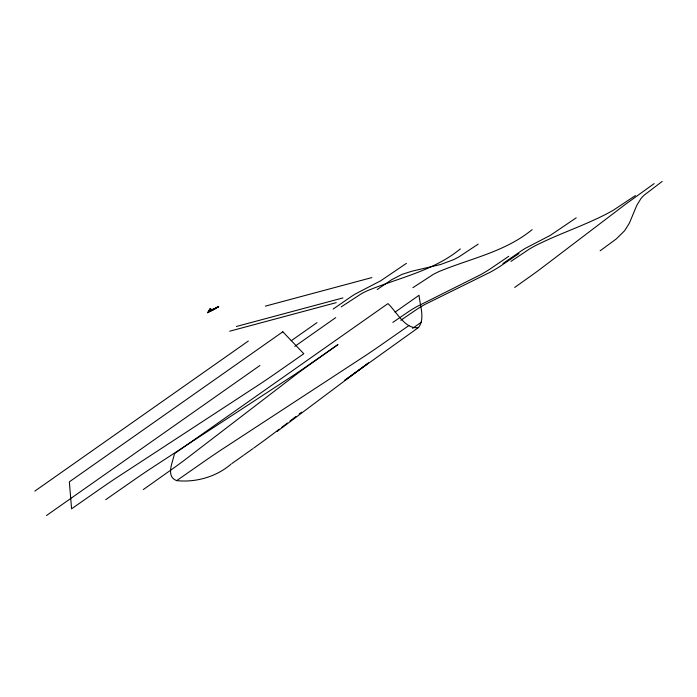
<?xml version="1.0" encoding="UTF-8"?>
<svg xmlns="http://www.w3.org/2000/svg" width="697" height="697" viewBox="0 0 697 697"><rect width="100%" height="100%" fill="white"/><g stroke="black" fill="none" stroke-linecap="round" stroke-linejoin="round"><path stroke-width="1.05" d="M277.153 431.391L368.495 362.954L344.51 380.51L418.592 327.468C425.248 318.276 419.882 305.574 419.08 295.258L395.068 312.143M210.764 308.736L210.851 309.782A6.038 1.072 -25.4 0 0 211.679 309.721L215.486 308.161A41.079 7.275 -25.4 0 1 217.22 307.211L217.987 306.802M210.616 308.78L209.945 310.104L211.008 310.313A5.071 0.897 -25.4 0 0 211.705 310.156L215.234 308.388A53.233 9.427 -25.4 0 1 218.135 306.758M210.459 308.815C207.175 313.031 214.789 309.32 215.748 308.161A52.397 9.279 -25.4 0 1 218.283 306.724M210.311 308.858L209.1 311.515L215.678 308.257A43.702 7.737 -25.4 0 1 218.431 306.68M210.163 308.893L208.211 312.151L215.251 308.605A49.644 8.791 -25.4 0 1 218.736 306.602M210.015 308.937L207.453 312.805L212.585 310.209M299.135 414.018L301.531 412.162M296.033 416.405L290.013 421.049M285.735 424.316L287.452 423.009M281.693 427.409L284.934 424.935M279.375 429.152L267.151 438.3A613.578 108.654 -25.4 0 1 257.088 445.644L253.717 448.075M252.863 448.685L243.845 455.097M243.114 455.62L231.927 463.505M143.286 489.582L173.762 467.992A613.578 108.654 -25.4 0 0 183.834 460.639L297.436 373.514A613.578 108.654 -25.4 0 1 307.508 366.16L337.984 344.562L306.724 366.369A613.578 108.654 -25.4 0 1 295.406 374.054L148.339 470.153A613.578 108.654 -25.4 0 0 137.021 477.837L105.761 499.644M421.31 322.223L412.607 328.348M231.082 464.097C216.497 476.774 195.822 482.69 176.69 480.625C165.302 476.443 172.961 461.884 174.459 453.66L387.933 303.613C396.305 311.202 405.358 330.09 418.592 327.468M654.169 183.599L625.95 203.951L539.626 269.591A181.133 17.303 -40.3 0 1 532.525 274.775L514.691 287.434M662.15 181.455L644.098 195.195A70.536 29.971 -9 0 0 640.857 198.723L636.779 205.38L629.391 223.145L624.634 230.716L616.366 238.871L600.143 250.807M34.85 491.089L248.315 341.042M333.192 309.041L351.697 296.269A70.536 6.735 -40.3 0 1 355.487 293.89L380.684 280.804L406.429 263.353M291.198 340.763L316.996 322.633M341.173 306.907L361.551 293.629A70.536 29.971 -9 0 1 367.572 290.649C398.902 277.711 433.543 270.959 460.351 248.899M46.464 515.545L259.929 365.498M294.84 346.357L335.754 317.597M377.216 289.508L391.723 279.663L401.995 274.374L411.796 271.246L440.556 264.52L453.372 259.754A123.116 41.698 -54.8 0 0 459.21 256.696L478.186 244.116M412.92 287.669L433.299 274.391A70.536 29.971 -9 0 1 439.328 271.412C470.649 258.474 505.29 251.722 532.099 229.662M392.838 322.406L409.392 311.08A311.123 213.77 82.5 0 1 416.928 306.549L480.686 274.67A400.853 275.42 82.5 0 0 489.407 269.451L508.827 256.261M400.819 320.263L417.425 308.928A309.59 224.695 63.7 0 1 425.065 304.371L490.644 271.996A398.876 289.49 63.7 0 0 499.505 266.751L518.986 253.534M176.69 480.625L207.959 458.818A613.578 108.654 -25.4 0 1 219.276 451.142L366.343 355.034A613.578 108.654 -25.4 0 0 377.652 347.35L408.921 325.551M502.964 263.527L521.469 250.754A70.536 6.735 -40.3 0 1 525.259 248.367L550.464 235.281L576.201 217.839M510.945 261.384L529.589 248.925A152.695 82.534 1.9 0 1 535.636 245.562C558.741 233.878 583.511 225.837 606.529 213.953A197.6 106.798 1.9 0 0 613.569 210.058L635.429 195.569M212.149 310.4L213.491 309.59A53.896 9.54 -25.4 0 1 217.333 307.351L218.588 306.636M265.357 306.14L371.884 277.58M236.431 326.475L342.959 297.915M229.705 331.206L336.215 302.646M282.816 331.789L69.351 481.845L71.582 508.81L102.842 487.003A613.578 108.654 -25.4 0 1 114.16 479.318L261.227 383.219A613.578 108.654 -25.4 0 0 272.544 375.535L303.805 353.727L282.816 331.789"/></g></svg>
